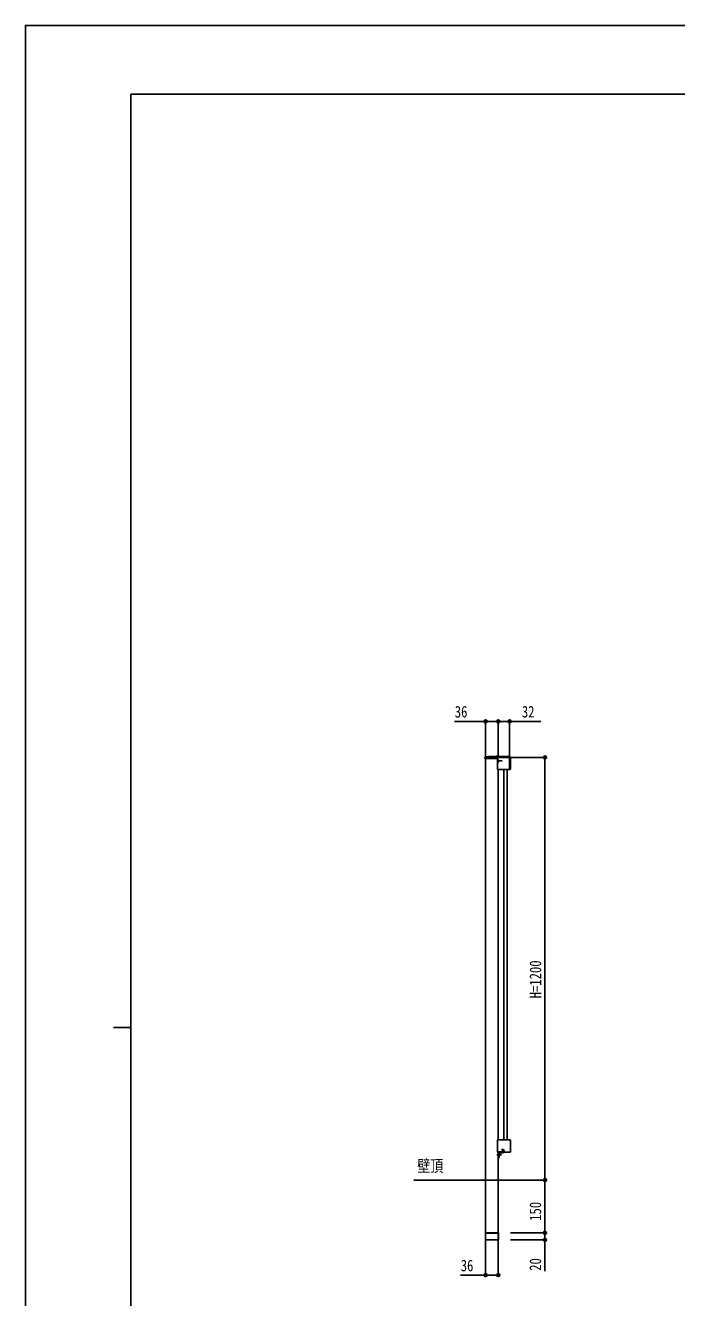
# Model space of a CAD drawing. Units: millimetres, scale not verified. Extents: x -4205 to 4205, y -2970 to 2970.
# Drawn here: x -4205 to -2354, y -642 to 2970 of the extents above; entities that cross this region are included whole.
import ezdxf
from ezdxf.enums import TextEntityAlignment as Align

# ---------------------------------------------------------------- set-up
doc = ezdxf.new("R2010")
doc.units = ezdxf.units.MM
doc.header["$LTSCALE"] = 16
for name, color, linetype in [('0-1_USER1', 3, 'Continuous'), ('0-2_YKK_A1', 4, 'Continuous'), ('0-3_YKK_D', 6, 'Continuous'), ('0-4_YKK_ZWAK', 7, 'Continuous')]:
    doc.layers.add(name, color=color, linetype=linetype)
doc.styles.add('ＭＳ ゴシック', font='')
doc.styles.get('ＭＳ ゴシック').set_extended_font_data('MS Gothic')

msp = doc.modelspace()

# ---------------------------------------------------------------- linework, layer by layer
at = {"layer": '0-2_YKK_A1'}
for p, q in [((-2898.9, 888.55), (-2898.9, 891.55)), ((-2865.4, 888.55), (-2898.9, 888.55)), ((-2897.4, 893.05), (-2829.91, 893.05)), ((-2897.4, 891.55), (-2897.4, 888.55)), ((-2896.9, -308.45), (-2896.9, 888.55)), ((-2887.6, 894.05), (-2829.6, 894.05)), ((-2868.07, 893.05), (-2860.12, 893.05)), ((-2866.35, 891.55), (-2866.35, 893.05)), ((-2860.9, 893.05), (-2865.4, 888.55)), ((-2864.4, 881.55), (-2850.24, 881.55)), ((-2862.95, 893.26), (-2864.1, 892.65)), ((-2863.67, 895.53), (-2863.67, 894.65)), ((-2863.13, 891.75), (-2863.13, 858.25)), ((-2862.02, 895.13), (-2862.95, 893.26)), ((-2862.91, 893.05), (-2862.91, 891.04)), ((-2862.86, 883.6), (-2861.05, 882.7)), ((-2862.86, 879.5), (-2861.05, 880.41)), ((-2827.65, 892.73), (-2862.15, 892.73)), ((-2861.85, 891.55), (-2861.85, 893.05)), ((-2860.44, 881.55), (-2861.05, 882.7)), ((-2860.44, 881.55), (-2861.05, 880.41)), ((-2860.9, 885.15), (-2860.9, 877.95)), ((-2860.62, 893.05), (-2860.62, 891.55)), ((-2859.19, 893.05), (-2859.19, 891.55)), ((-2845.62, 893.05), (-2845.62, 891.55)), ((-2844.19, 893.05), (-2844.19, 891.55)), ((-2829.19, 858.05), (-2828.9, 891.55)), ((-2827.69, 858.04), (-2827.41, 890.53)), ((-2826.67, 858.25), (-2826.67, 891.75)), ((-2826.65, 862.53), (-2826.4, 890.82)), ((-2862.15, 857.27), (-2861.93, 857.27)), ((-2861.92, 857.27), (-2861.65, 857.46)), ((-2860.9, 857.46), (-2860.9, -194.36)), ((-2852.9, 857.53), (-2836.9, 857.53)), ((-2845.4, 857.53), (-2845.4, -194.42)), ((-2836.9, 857.53), (-2835.9, 857.46)), ((-2835.9, 857.46), (-2828.15, 857.46)), ((-2835.4, 857.46), (-2835.4, -194.36)), ((-2829.19, 858.05), (-2827.69, 858.04)), ((-2827.87, 857.27), (-2828.15, 857.46)), ((-2827.87, 857.27), (-2827.65, 857.27)), ((-2863.13, -228.65), (-2863.13, -195.15)), ((-2862.15, -194.17), (-2861.93, -194.17)), ((-2861.92, -194.17), (-2861.65, -194.36)), ((-2852.9, -194.42), (-2836.9, -194.42)), ((-2836.9, -194.42), (-2835.9, -194.36)), ((-2835.9, -194.36), (-2828.15, -194.36)), ((-2827.87, -194.17), (-2828.15, -194.36)), ((-2827.87, -194.17), (-2827.65, -194.17)), ((-2826.67, -195.15), (-2826.67, -228.65)), ((-2851.9, -236.45), (-2865.34, -236.45)), ((-2827.65, -229.63), (-2862.15, -229.63)), ((-2860.9, -247.45), (-2860.9, -230.95)), ((-2860.9, -231.45), (-2860.9, -247.45)), ((-2860.9, -247.45), (-2860.9, -308.45)), ((-2859.4, -247.45), (-2860.9, -247.45)), ((-2859.4, -247.45), (-2860.9, -247.45)), ((-2859.4, -230.45), (-2859.4, -247.45)), ((-2859.4, -232.2), (-2859.4, -238.45)), ((-2859.4, -232.2), (-2858.89, -232.2)), ((-2859.4, -240.7), (-2859.4, -234.45)), ((-2859.4, -240.7), (-2858.89, -240.7)), ((-2858.9, -229.95), (-2848.1, -229.95)), ((-2858.89, -232.2), (-2858.89, -238.45)), ((-2858.89, -240.7), (-2858.89, -234.45)), ((-2847.6, -228.45), (-2858.4, -228.45)), ((-2858.4, -241.45), (-2858.4, -231.95)), ((-2857.4, -230.95), (-2848.1, -230.95)), ((-2850.1, -221.45), (-2850.6, -221.95)), ((-2850.1, -221.45), (-2847.6, -221.45)), ((-2847.1, -223.45), (-2847.1, -227.95)), ((-2845.6, -223.45), (-2845.6, -227.45)), ((-2844.6, -225.45), (-2844.6, -227.45)), ((-2791.56, -308.45), (-3100.77, -308.45)), ((-2860.9, -308.45), (-2860.9, -458.45)), ((-2860.7, -459.45), (-2897.1, -459.45)), ((-2897.1, -478.45), (-2860.7, -478.45))]:
    msp.add_line(p, q, dxfattribs=at)
for points in [[(-2828.9, 891.55), (-2862.4, 891.55), (-2897.4, 891.55)], [(-2866.17, 895.13), (-2865.24, 893.26), (-2864.1, 892.65)], [(-2864.52, 895.53), (-2864.52, 894.65), (-2863.67, 894.65)], [(-2861.65, 857.46), (-2853.9, 857.46), (-2852.9, 857.53)], [(-2861.65, -194.36), (-2853.9, -194.36), (-2852.9, -194.42)], [(-2857.3, -234.37), (-2859.21, -235.3), (-2859.82, -236.45)], [(-2857.3, -238.52), (-2859.21, -237.59), (-2859.82, -236.45)], [(-2850.6, -221.95), (-2850.6, -222.95), (-2847.6, -222.95)], [(-2860.9, -458.45), (-2896.9, -458.45), (-2896.9, -308.45)], [(-2897.1, -478.45), (-2897.1, -458.45), (-2860.7, -458.45), (-2860.7, -478.45)]]:
    msp.add_lwpolyline(points, dxfattribs=at)
for centre, radius, start, end in [((-2897.4, 891.55), 1.5, 90, 180), ((-2887.6, 893.05), 1, 90, 180), ((-2868.07, 893.32), 0.274, 142.28591, 270), ((-2864.1, 890.25), 5.3, 94.59941, 142.28591), ((-2864.1, 890.25), 5.3, 37.71409, 85.40059), ((-2859.2, 881.55), 4.2, 117.28096, 242.71904), ((-2862.15, 891.75), 0.981, 90, 180), ((-2861.05, 885.15), 0.154, 0, 117.28096), ((-2861.05, 877.95), 0.154, 242.71904, 0), ((-2860.12, 893.32), 0.274, 270, 37.71409), ((-2829.91, 890.55), 2.5, 359.5, 90), ((-2829.6, 890.85), 3.2, 359.5, 90), ((-2827.65, 891.75), 0.981, 0, 90), ((-2862.15, 858.25), 0.981, 180, 270), ((-2827.65, 862.54), 1, 269.5, 359.5), ((-2827.65, 858.25), 0.981, 270, 0), ((-2862.15, -195.15), 0.981, 90, 180), ((-2827.65, -195.15), 0.981, 0, 90), ((-2862.15, -228.65), 0.981, 180, 270), ((-2858.4, -230.95), 2.5, 90, 180), ((-2858.9, -230.45), 0.5, 90, 180), ((-2859.4, -241.45), 1, 270, 0), ((-2859.4, -241.45), 1, 270, 0), ((-2862.43, -236.45), 5.53, 43.21261, 50.20587), ((-2862.43, -236.45), 5.53, 309.79413, 316.78739), ((-2857.4, -231.95), 1, 90, 180), ((-2862.43, -236.45), 5.53, 316.78739, 43.21261), ((-2848.1, -227.45), 2.5, 270, 0), ((-2848.1, -227.45), 3.5, 270, 0), ((-2847.6, -223.45), 2, 0, 90), ((-2847.6, -223.45), 0.5, 0, 90), ((-2847.6, -227.95), 0.5, 270, 0), ((-2845.6, -225.45), 1, 0, 90), ((-2827.65, -228.65), 0.981, 270, 0)]:
    msp.add_arc(centre, radius, start, end, dxfattribs=at)
at = {"layer": '0-3_YKK_D'}
for p, q in [((-2896.9, 889.55), (-2896.9, 995.05)), ((-2860.9, 892.55), (-2860.9, 995.05)), ((-2860.9, 900.77), (-2860.9, 995.05)), ((-2828.9, 888.37), (-2828.9, 995.05)), ((-2827.9, 891.55), (-2727.3, 891.55)), ((-2728.3, 891.55), (-2728.3, -308.45)), ((-2797.9, -308.45), (-2727.3, -308.45)), ((-2797.9, -308.45), (-2727.3, -308.45)), ((-2728.3, -458.45), (-2728.3, -308.45)), ((-2896.9, -459.45), (-2896.9, -579.45)), ((-2860.9, -459.45), (-2860.9, -579.45)), ((-2825.9, -458.45), (-2727.3, -458.45)), ((-2825.9, -458.45), (-2727.3, -458.45)), ((-2825.9, -478.45), (-2727.3, -478.45))]:
    msp.add_line(p, q, dxfattribs=at)
for points in [[(-2860.9, 994.05), (-2896.9, 994.05), (-2985.7, 994.05)], [(-2860.9, 994.05), (-2828.9, 994.05), (-2740.1, 994.05)], [(-2728.3, -458.45), (-2728.3, -478.45), (-2728.3, -567.25)], [(-2860.9, -578.45), (-2896.9, -578.45), (-2968.7, -578.45)]]:
    msp.add_lwpolyline(points, dxfattribs=at)
for centre in [(-2896.9, 994.05), (-2860.9, 994.05), (-2860.9, 994.05), (-2828.9, 994.05), (-2728.3, 891.55), (-2728.3, -308.45), (-2728.3, -308.45), (-2728.3, -458.45), (-2728.3, -458.45), (-2728.3, -478.45), (-2896.9, -578.45), (-2860.9, -578.45)]:
    msp.add_circle(centre, 4.25, dxfattribs=at)
at = {"layer": '0-4_YKK_ZWAK'}
for p, q in [((3895.02, 2775), (-3904.98, 2775)), ((-3904.98, -2525), (-3904.98, 2775)), ((-3954.98, 125), (-3904.98, 125))]:
    msp.add_line(p, q, dxfattribs=at)
msp.add_lwpolyline([(-4205, -2970), (4205, -2970), (4205, 2970), (-4205, 2970)], close=True, dxfattribs=at)

# ---------------------------------------------------------------- texts
at = {"layer": '0-1_USER1', "style": 'ＭＳ ゴシック', "width": 0.8}
msp.add_text('壁頂', height=33.99, dxfattribs=at).set_placement((-3091.44, -295.61), align=Align.BOTTOM_LEFT)
at = {"layer": '0-3_YKK_D', "style": 'ＭＳ ゴシック', "width": 0.8}
for s, p in [('36', (-2984.7, 995.05)), ('32', (-2793.9, 995.05)), ('36', (-2967.7, -577.45))]:
    msp.add_text(s, height=32.99, dxfattribs=at).set_placement(p, align=Align.BOTTOM_LEFT)
for s, p in [('H=1200', (-2729.1, 207.55)), ('150', (-2729.3, -424.25)), ('20', (-2729.3, -566.25))]:
    msp.add_text(s, height=32.99, rotation=90, dxfattribs=at).set_placement(p, align=Align.BOTTOM_LEFT)

doc.saveas('drawing.dxf')
